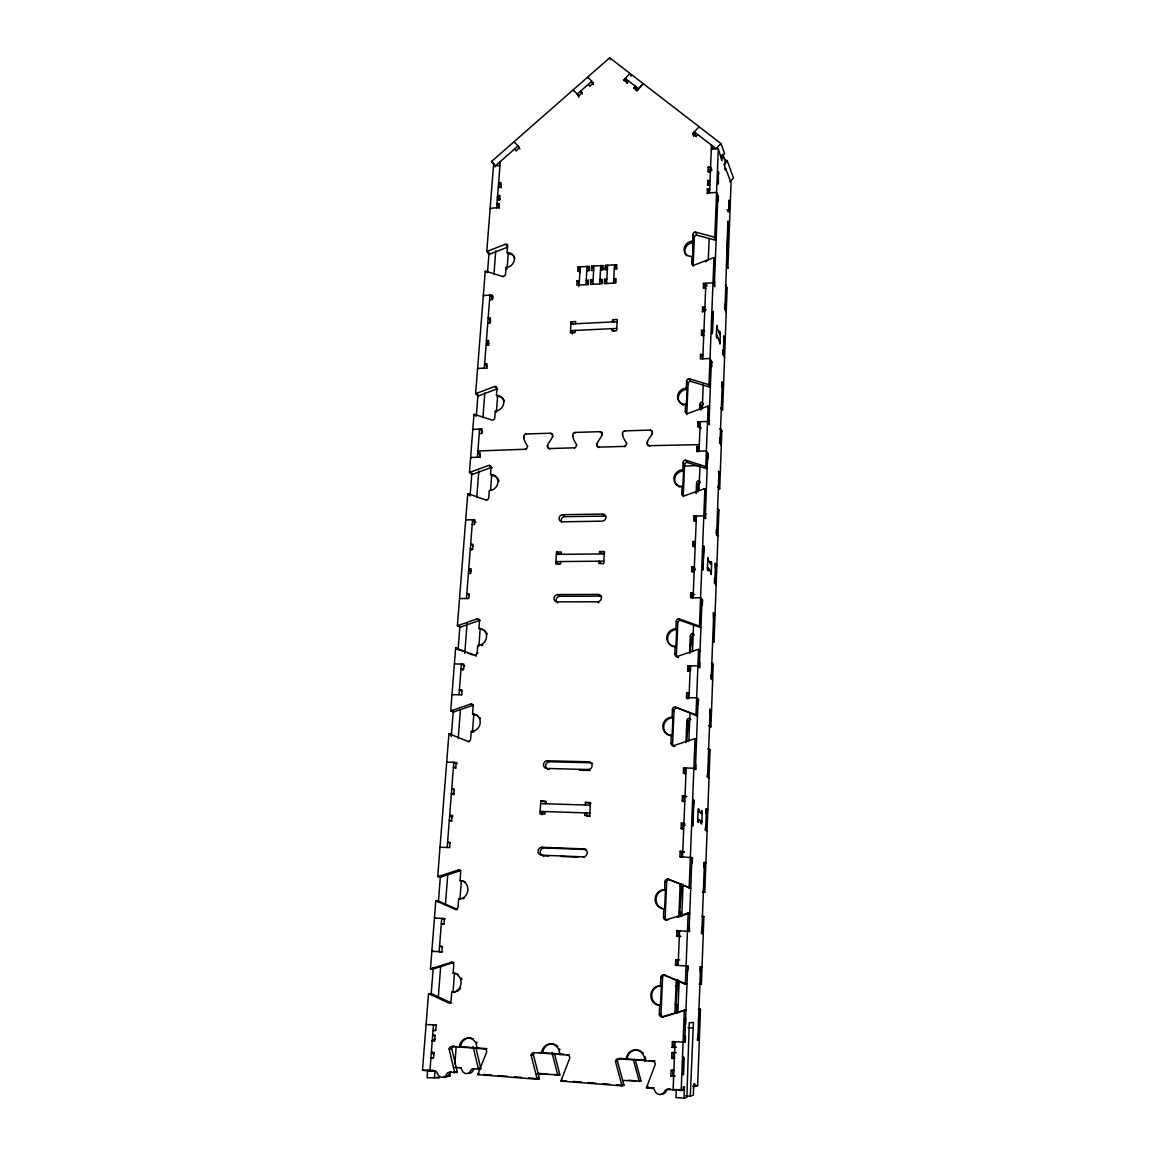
<?xml version="1.0" encoding="UTF-8"?>
<svg xmlns="http://www.w3.org/2000/svg" width="1156" height="1156" viewBox="0 0 1156 1156"><rect width="100%" height="100%" fill="white"/><g stroke="black" fill="none" stroke-linecap="round" stroke-linejoin="round"><path stroke-width="1.5" d="M527.728 446.274C528.249 447.17 519.622 435.277 526.11 433.962L550.516 433.211L552.669 434.512M478.309 450.97L525.07 449.25L526.702 448.571L527.526 446.433M685.537 1095.801L690.277 1096.177L693.427 1022.439L689.236 1022.872L686.895 1097.261L683.991 1098.2L675.942 1097.564L676.274 1089.357M727.63 211.404L729.335 211.288L729.234 200.075L729.205 212.169L728.728 209.742L727.037 209.857M692.487 823.867L692.878 826.049L693.817 799.923L692.487 823.867L693.239 824.242M704.076 548.247L703.715 545.878L702.906 570.067L704.047 548.247L703.339 547.294M711.836 331.295L712.24 333.824L712.862 311.296L712.501 332.682M717.731 181.347L718.122 183.992L718.382 183.009M718.729 174.05L718.353 171.391L718.353 183.11L718.064 172.461M684.077 1058.853C682.3 1046.657 683.182 1100.353 684.049 1058.853L683.225 1059.026M700.912 820.876L700.811 823.477L701.793 823.953L702.284 811.006L701.302 810.486L701.201 813.073M710.68 563.853L710.767 561.455L711.677 562.683L711.229 574.633L710.405 571.05L708.397 568.449L708.31 570.862L707.385 569.648L707.848 557.568L708.686 561.209M719.177 340.023L719.957 344.026L720.376 332.957L719.523 331.151L719.437 333.361M692.733 1086.337L694.684 1086.481L694.785 1083.707L693.759 1083.996L693.34 1095.194L690.277 1096.177M728.266 222.068L726.647 265.302L727.861 268.192A2.326 2.066 -27.5 0 1 727.211 268.134M697.819 1040.097L700.55 966.777M701.793 933.47L704.438 862.477L705.868 863.026L704.784 892.288A2.601 2.5 86.4 0 1 704.076 892.143M705.637 830.225L706.417 808.911M707.602 777.193L710.116 709.553M711.258 678.818L713.7 613.244M714.813 583.448L715.55 563.738M718.96 471.821L716.633 534.404L717.948 536.312L714.047 641.869A2.442 2.37 -41 0 1 713.353 641.768M720.015 443.355L722.283 382.607M723.309 354.979L723.988 336.714M725 309.505L727.875 221.056L729.479 225.117L727.861 268.192M694.684 1086.481L697.66 1085.6L700.464 1009.26L698.484 1009.405M700.42 984.117L699.178 984.117A2.702 2.558 80.8 0 0 699.9 984.276L701.389 984.276L703.282 933.716L701.316 933.398L702.01 928.181M703.253 933.716L703.888 916.563L702.429 916.246M707.053 830.918L710.059 749.883L708.657 748.842A2.514 2.457 -65.7 0 0 708.122 748.886M710.203 726.719A2.485 2.442 -57.7 0 0 710.911 726.835L712.66 680.147L710.824 678.37L711.46 673.934M712.631 680.147L713.223 664.295L711.85 662.908M717.616 508.178L718.916 510.172L717.948 536.312L716.214 533.769L716.388 529.101L716.836 529.737M717.948 487.023L719.032 488.757A2.399 2.254 -31.2 0 0 719.697 488.844L721.85 430.928L720.564 428.63A2.399 2.211 -29.9 0 0 719.899 428.746L720.318 429.512M721.098 408.487L721.951 410.077A2.37 2.182 -29.3 0 0 722.616 410.149L724.581 357.565M725.404 285.243A2.355 2.11 -27.8 0 1 725.91 285.171L727.124 288.003L724.552 357.565L722.905 354.126L723.078 349.719L723.497 350.586M729.479 225.117L731.04 182.908L725.607 168.285L725.52 170.394L724.711 168.184L725 160.381L722.803 154.413M645.929 1060.355L620.208 1058.463A2.847 2.63 84.3 0 0 617.449 1061.107L623.734 1084.559A2.861 2.63 83.4 0 1 623.807 1085.397L621.87 1085.86A2.876 2.644 83.5 0 0 621.798 1085.022L615.498 1061.454A2.861 2.644 84.5 0 1 618.272 1058.795L626.176 1059.387A10.028 9.277 83.3 0 1 635.916 1050.082A10.028 9.277 83.3 0 1 644.73 1060.746L652.721 1061.338A2.876 2.659 81.8 0 1 655.264 1064.401L646.724 1086.972A2.89 2.659 81.3 0 0 646.58 1087.782L652.215 1088.23A2.904 2.673 81 0 1 654.657 1090.354A5.809 5.361 80.5 0 0 663.949 1092.608L665.191 1090.411A2.919 2.688 79.8 0 1 667.388 1089.414L681.187 1090.484L684.323 1010.344A2.847 2.673 81 0 0 683.557 1010.416L661.796 1016.977A2.832 2.659 83 0 1 659.267 1013.985L659.643 1005.518A9.855 9.262 84 0 1 650.814 995.099A9.855 9.262 84 0 1 660.481 985.851L660.842 977.456A2.803 2.644 84.7 0 1 663.602 974.811L684.598 983.987A2.818 2.659 82.3 0 0 685.349 984.146L686.982 984.161A2.803 2.644 82.1 0 1 686.216 984.002L663.891 974.826M685.349 984.146L688.152 913.153A2.76 2.644 86.2 0 0 687.401 913.24L665.957 919.93A2.745 2.615 88.6 0 1 663.457 917.055L663.819 908.847A9.551 9.132 -89.6 0 1 655.12 898.877A9.551 9.132 -89.6 0 1 664.642 889.744L664.989 881.595A2.717 2.601 -88.1 0 1 667.706 878.993L690.739 888.184A2.717 2.615 88.7 0 1 689.988 888.039L667.98 879.08M675.335 707.169L696.765 715.766A2.587 2.529 -56.1 0 0 697.487 715.882L695.984 714.654A2.601 2.543 -56 0 1 695.247 714.538L675.075 706.966A2.601 2.514 -57.1 0 0 672.431 709.495L672.084 717.211A9.104 8.829 -60.7 0 0 662.822 726.098A9.104 8.829 -60.7 0 0 671.304 735.303L670.971 743.077A2.615 2.543 -64.2 0 0 673.413 745.736L694.294 738.829A2.63 2.558 -63.2 0 1 695.031 738.727L689.164 887.736A2.731 2.63 89 0 1 688.412 887.577M695.984 714.654L698.556 649.354A2.572 2.5 -44.8 0 0 697.819 649.455L677.228 656.464A2.572 2.471 -47.7 0 1 674.829 653.92L675.147 646.349A8.959 8.612 -45.8 0 1 666.766 637.534A8.959 8.612 -45.8 0 1 675.913 628.777L676.231 621.278A2.558 2.442 -43.6 0 1 678.847 618.778L698.759 625.844A2.572 2.471 -41.3 0 0 699.481 625.945L700.941 627.549A2.558 2.457 -41.3 0 1 700.233 627.448L680.393 620.411L679.107 619.052M699.481 625.945L704.885 488.656A2.514 2.355 -32.8 0 0 704.177 488.771L684.106 495.938A2.5 2.341 -34.7 0 1 681.751 493.598L682.054 486.416A8.742 8.15 -34.3 0 1 673.876 478.266A8.742 8.15 -34.3 0 1 682.777 469.726L683.095 462.602A2.5 2.312 -33.5 0 1 685.624 460.175L705.059 466.359A2.514 2.341 -31.9 0 0 705.767 466.446L707.169 468.7A2.5 2.326 -31.8 0 1 706.475 468.614L687.112 462.443A2.485 2.312 -33.5 0 0 684.583 464.871L683.254 495.736A2.5 2.341 -34.7 0 0 683.398 496.618M705.767 466.446L708.137 406.175A2.485 2.283 -30.4 0 0 707.443 406.305L687.632 413.545A2.485 2.269 -32 0 1 685.306 411.305L685.609 404.311A8.656 7.919 -31.8 0 1 677.532 396.508A8.656 7.919 -31.8 0 1 686.303 388.069L686.606 381.148A2.471 2.254 -31.3 0 1 689.12 378.735L708.296 384.5A2.471 2.269 -29.9 0 0 708.989 384.572L710.362 387.144A2.471 2.254 -29.9 0 1 709.668 387.072L690.566 381.321A2.457 2.24 -31.2 0 0 688.066 383.72L686.78 413.761A2.471 2.269 -31.9 0 0 686.91 414.614M708.989 384.572L713.989 257.658A2.442 2.167 -28.3 0 0 713.31 257.788L693.976 265.172A2.428 2.153 -29.4 0 1 691.707 263.091L691.996 256.444A8.482 7.485 -29.3 0 1 684.092 249.219A8.482 7.485 -29.3 0 1 692.661 240.997L692.95 234.393A2.413 2.124 -29 0 1 695.392 232.053L714.133 237.052A2.428 2.153 -28 0 0 714.798 237.096L716.113 240.231A2.428 2.139 -28 0 1 715.448 240.173L696.779 235.188A2.413 2.124 -29 0 0 694.351 237.529L693.123 266.111M714.798 237.096L718.31 148.662L711.316 149.196M684.699 1042.206L687.69 965.983M689.048 931.389L691.924 857.694L679.93 856.683L680.162 851.293L684.352 852.015L680.162 851.293M695.392 769.246L698.137 699.149M699.38 667.33L702.039 599.458M707.775 453.268L705.232 517.931L703.816 515.879L693.918 516.038L693.716 520.879L696.187 520.85M708.917 423.876L711.374 361.178M714.336 285.792L717.862 195.711M681.187 1090.484L683.225 1089.891L683.341 1087.001L684.439 1086.683L683.991 1098.2M676.188 1047.379L672.113 1047.423L672.344 1041.715L685.277 1042.12L685.494 1036.441L684.164 1036.34M690.956 863.214L692.256 863.272L692.473 857.897L690.392 857.087M701.114 604.993L702.357 604.993L702.545 600.036L700.594 597.739L690.566 597.768L690.768 592.811L693.268 592.797M705.449 513.105L705.738 518.611L703.831 515.879M710.463 366.698L711.677 366.64L711.85 362.059L710.044 358.505L700.363 358.924L700.55 354.328L703.195 354.675M722.182 154.485L721.936 160.771L718.31 148.662M698.773 819.792L698.672 822.407L697.675 821.902L698.181 808.81L699.163 809.345L699.077 811.946M717.312 336.136L717.226 338.361L716.344 336.555L716.778 325.371L717.558 329.431M432.691 1052.625L433.24 1054.272L434.049 1052.466M670.928 1076.149L671.159 1070.384L672.864 1069.994L672.633 1075.73L670.928 1076.149L675.032 1076.005M674.642 1058.549L671.65 1058.405L671.896 1052.668L672.749 1052.524M675.711 959.697L677.358 959.827L677.141 965.376L675.48 965.274L675.711 959.697L679.728 959.957M676.91 930.58L678.543 930.855L678.326 936.346L676.679 936.114L676.91 930.58L689.597 931.476L689.279 925.898M681.317 823.13L682.907 823.881L682.69 829.199L681.101 828.476L681.317 823.13L684.699 823.592L684.901 825.572M684.02 796.542L683.803 801.816L682.228 800.963L682.445 795.66L686.592 796.614L682.445 795.66M693.889 768.249L683.572 767.989L683.355 773.248L685.927 773.306M686.664 692.589L688.21 693.918L688.008 699.019L686.462 697.718L686.664 692.589L689.467 692.849M687.82 671.13L687.777 665.813L697.921 665.885L699.9 667.807L699.611 662.258M695.32 569.966L694.322 566.845L691.837 566.874L691.635 571.787L694.12 571.772M695.348 541.528L692.863 541.557L692.675 546.441L695.146 546.412M696.822 451.606L696.779 446.491L699.452 446.808M697.834 426.853L697.79 421.767L707.559 421.449L709.408 424.685L709.134 419.209M701.591 335.37L701.533 330.356L703.932 330.24L704.625 331.642M702.545 311.947L702.501 306.947L705.117 307.308M703.513 288.335L703.469 283.365L713.021 282.83L714.798 286.775L714.524 281.327M707.4 193.63L707.342 188.746L709.914 189.136M707.732 185.336L707.689 180.452L710.275 180.842M708.281 172.027L708.238 167.158L710.564 166.984L711.663 169.802M676.289 979.594L674.931 1012.844A2.717 2.543 81.6 0 0 674.945 1013.335M678.861 916.563L680.104 885.973A2.601 2.5 89.7 0 1 681.332 883.849M685.956 742.6L686.852 720.708A2.485 2.428 -58.5 0 1 689.395 718.266M689.612 653.299L690.32 635.843A2.457 2.355 -43.5 0 1 692.82 633.445M696.129 493.525L696.562 482.977A2.399 2.24 -33 0 1 699.004 480.636L700.146 482.399M698.86 426.636L699.004 423.212M699.553 409.513L699.77 404.383A2.37 2.182 -30.8 0 1 702.183 402.071L703.296 404.065M673.587 1052.365L673.356 1058.072L671.65 1058.405M672.113 1047.423L673.804 1047.134L674.035 1041.455L672.344 1041.715M681.765 851.914L681.549 857.275L679.93 856.683M684.93 774.217L685.147 768.986L683.572 767.989M689.149 671.044L689.294 667.243L687.777 665.813M692.126 597.84L692.256 594.545L690.768 592.811M693.181 571.989L693.311 568.709L691.837 566.874M694.207 546.745L694.351 543.508L692.863 541.557M695.247 521.313L695.377 518.09L693.918 516.038M698.08 451.953L698.21 448.817L696.779 446.491M699.091 427.301L699.207 424.194L697.79 421.767M702.805 336.15L702.92 333.13L701.533 330.356M709.509 171.608L708.238 167.158M677.878 979.508L676.058 1004.694L676.852 1004.651L676.52 1012.728A2.702 2.529 81.5 0 0 676.549 1013.22M686.794 741.068L688.326 721.85A2.485 2.413 -58.7 0 1 690.855 719.437L689.641 718.468M690.392 652.634L690.753 643.791L691.476 644.528A8.569 8.265 -45.9 0 0 689.829 644.687M699.539 427.893L699.683 424.411M675.046 1041.903L673.095 1089.862L674.772 1089.371M678.153 965.419L679.555 930.725M682.56 856.784L686.173 768.061M689.019 697.762L690.32 665.827M693.094 597.768L696.418 515.995M699.048 451.143L700.247 421.68M702.805 358.808L705.868 283.234L707.082 285.85M709.538 192.907L711.46 145.136L712.761 148.589M680.436 916.347L680.595 912.431L679.815 912.257L681.65 886.421A2.601 2.485 89.5 0 1 682.112 885.019M690.594 666.203L690.493 668.63L689.279 667.489M691.476 644.528L691.765 637.332A2.442 2.355 -43.5 0 1 694.25 634.947L693.065 633.69M696.793 483.338L697.935 485.072L697.66 491.921L696.967 490.881M700.984 410.091L701.114 406.768L700.001 404.773M677.893 1012.815L679.15 981.516M681.78 916.535L683.08 884.268M688.86 741.025L690.002 712.949M692.473 651.709L693.528 625.439M698.99 490.158L699.929 467.067M702.284 408.762L703.282 383.85M708.281 260.071L709.163 238.411M659.643 1005.518L660.51 1005.474L661.348 985.851L660.481 985.851M663.819 908.847L664.657 909.021L665.48 889.976L664.642 889.744M671.304 735.303L672.113 735.866L672.893 717.818L672.084 717.211M674.497 646.984A8.945 8.583 -45.8 0 0 675.942 647.114L676.694 629.572L675.913 628.777M682.777 469.726L683.528 470.853L682.82 487.5L682.054 486.416M686.303 388.069L687.04 389.355L686.346 405.554L685.609 404.311M692.661 240.997L692.704 257.961L691.996 256.444M663.053 1016.76A2.818 2.644 82.8 0 1 661.015 1013.855L662.576 977.499A2.789 2.63 84.5 0 1 665.321 974.869M667.648 920.248A2.731 2.601 88.4 0 1 665.148 917.387L666.665 882.086A2.702 2.587 -88.4 0 1 669.382 879.499M673.254 746.025A2.601 2.529 -64.4 0 1 672.59 744.189L674.035 710.738A2.587 2.5 -57.3 0 1 676.665 708.223M677.055 657.186A2.558 2.471 -47.7 0 1 676.405 655.409L677.806 622.896A2.543 2.442 -43.6 0 1 680.393 620.411M453.875 794.837C453.947 790.935 452.747 794.721 451.36 793.984L453.759 794.056L454.149 788.97L451.75 788.898L454.294 789.765M613.518 283.119L614.544 264.825L616.827 268.784M585.326 805.01L585.471 802.394L590.47 802.553L589.748 815.645L584.734 815.486L584.878 812.856L586.887 813.651L586.742 816.252L590.066 816.367M599.444 553.955L599.574 551.557L604.386 551.499L603.721 563.579L598.895 563.622L599.025 561.209L600.889 563.044M612.478 321.932L612.608 319.706L617.261 319.475L616.639 330.659L611.972 330.876L612.102 328.636L613.836 331.382M606.857 279.116L604.559 279.246L604.299 283.639L615.816 282.989L616.061 278.596L613.764 278.726L615.483 281.645M614.298 269.204L616.596 269.073L616.842 264.695L605.354 265.374L605.108 269.738L607.406 269.608M606.597 283.509L607.651 265.23M599.704 283.899L600.773 265.634L603.114 269.579M585.947 284.665L587.06 266.444L589.488 270.374M593.086 279.897L590.788 280.027L590.528 284.405L602.001 283.769L602.262 279.376L599.964 279.506L601.727 282.411M600.513 270.013L602.811 269.883L603.071 265.504L591.626 266.183L591.366 270.547L593.649 270.417M592.826 284.289L593.909 266.039M542.164 814.778L542.366 811.541M572.393 333.997L572.596 330.847M579.373 280.677L577.104 280.807L576.83 285.185L588.245 284.535L588.505 280.157L586.222 280.287L588.043 283.191M586.8 270.807L589.083 270.677L589.343 266.314L577.957 266.993L577.697 271.342L579.965 271.212M545.083 811.555L544.91 814.156L539.968 813.997L540.791 801.021L545.719 801.166L545.56 803.767M560.689 561.57L560.544 563.969L555.79 564.012L556.542 552.033L561.296 551.976L561.137 554.374M575.124 330.428L574.994 332.653L570.399 332.885L571.107 321.773L575.688 321.556L575.543 323.767M578.766 286.601L578.954 283.697L577.104 280.807M579.633 272.83L579.806 269.94L577.957 266.993M579.098 285.055L580.24 266.848M452.271 1046.498L454.481 1046.281A2.76 2.485 -85.8 0 0 451.794 1048.839L457.155 1071.598A2.774 2.5 -86.8 0 1 457.198 1072.407L449.279 1072.378A2.789 2.514 -86.7 0 0 446.794 1074.054A5.578 5 -86.3 0 1 437.387 1073.317A2.789 2.5 -86.1 0 0 435.176 1071.28L422.475 1070.297L428.515 993.77A2.717 2.457 -82.2 0 1 429.208 993.929L448.412 1002.873A2.731 2.471 -83.1 0 0 451.086 1000.301L451.707 992.151L453.022 992.137L454.424 973.236L453.123 973.208L453.73 965.115A2.702 2.457 -81.3 0 0 451.476 962.269L431.188 968.67A2.702 2.442 -80.6 0 1 430.48 968.742L435.798 900.871L438.688 901.333M469.018 741.849L449.583 733.959A2.529 2.341 -64.9 0 0 448.918 733.843L437.719 876.537A2.615 2.399 -75.1 0 0 438.413 876.465L458.426 869.962A2.63 2.413 -75.5 0 1 460.652 872.679L460.074 880.54L461.345 880.771L459.972 899.151L458.686 898.963L458.094 906.882A2.659 2.442 -77.8 0 1 455.45 909.411L436.491 901.015A2.644 2.413 -77 0 0 435.798 900.871M473.844 731.878A8.843 8.193 -63.7 0 1 472.472 731.979L473.772 714.538L472.558 713.946L473.122 706.475A2.529 2.326 -62.3 0 0 470.94 703.961L451.404 710.651A2.514 2.326 -62.7 0 1 450.724 710.752L455.637 648.111A2.485 2.283 -58.2 0 1 456.302 648.213L474.61 655.177A2.5 2.298 -58 0 0 477.153 652.75L477.703 645.438A8.699 8.02 -56.7 0 0 486.56 636.956A8.699 8.02 -56.7 0 0 478.974 628.43L479.523 621.177A2.471 2.283 -55.5 0 0 477.356 618.763L458.079 625.54A2.471 2.269 -56.2 0 1 457.4 625.642L467.761 493.713A2.413 2.182 -48.1 0 1 468.411 493.8L486.69 500.288M478.887 646.175L480.159 629.196L478.974 628.43M490.578 489.869L491.647 475.521L490.52 474.451L491.04 467.544L489.306 465.666M496.459 395.294L497.557 396.508L496.386 412.23L495.274 411.045A8.338 7.456 -42.8 0 0 503.799 402.88A8.338 7.456 -42.8 0 0 496.459 395.294L496.95 388.56A2.37 2.124 -42.4 0 0 494.869 386.422L476.272 393.416A2.37 2.11 -43.2 0 1 475.622 393.546L485.231 271.226A2.326 2.023 -39.3 0 1 485.852 271.27L503.525 276.761M507.209 267.339L508.207 254.031L507.152 252.543L507.585 244.537L505.591 244.147L487.413 251.257A2.312 2.009 -38.6 0 1 486.777 251.387L493.468 166.016L499.97 165.51M444.843 1076.814L449.901 1076.034L450.175 1072.465M454.9 1063.896L456.201 1046.281M468.122 741.401A2.543 2.355 -65 0 0 470.68 738.944L471.243 731.416A8.872 8.208 -63.7 0 0 480.231 722.832A8.872 8.208 -63.7 0 0 472.558 713.946M490.52 474.451A8.453 7.659 -46.6 0 1 497.947 482.341A8.453 7.659 -46.6 0 1 489.306 490.621L488.786 497.571A2.428 2.196 -47.5 0 1 486.315 499.941M495.274 411.045L494.768 417.807A2.384 2.139 -43.6 0 1 492.326 420.148L474.625 414.426A2.384 2.124 -44.3 0 0 473.989 414.354L469.437 472.356L471.778 474.495A2.399 2.153 -46.8 0 0 472.428 474.379L491.184 467.486A2.399 2.167 -45.9 0 1 492.008 467.631M507.152 252.543A8.15 7.095 -38.1 0 1 514.348 259.565A8.15 7.095 -38.1 0 1 506.025 267.542L505.548 274.001A2.341 2.037 -38.6 0 1 503.163 276.284M431.145 994.507L433.254 967.543M438.326 902.489L440.407 875.973M451.288 736.618L453.239 711.561M458.065 649.759L459.886 626.465M470.073 496.011L471.865 473.035M476.301 416.203L477.963 394.904M487.514 272.599L489.046 252.991M427.677 1069.965L427.07 1077.825L439.266 1077.667L436.332 1077.435M447.199 847.507L453.788 762.31L457.14 763.61M459.019 694.727L461.403 664.035L464.654 665.885M466.46 598.533L472.558 519.781L475.68 522.382M477.399 457.256L479.596 428.833L482.63 431.911M484.292 368.157L489.942 295.141L492.846 298.869L493.063 295.994M496.69 207.805L500.288 161.58M433.673 1057.624L430.942 1057.957L433.413 1058.145L434.295 1052.567M432.517 1040.53C437.084 1039.88 433.89 1037.972 432.228 1040.964L434.728 1041.137L435.147 1035.646L432.676 1035.473L435.407 1035.241M435.783 1030.242L433.067 1030.444L435.537 1030.617L436.419 1025.112M438.341 996.775L440.696 966.185M442.459 946.518L441.606 951.836L431.824 951.272L433.197 951.359M444.193 923.904L444.164 918.558L434.425 918.052L435.783 918.211M445.436 904.613L447.748 874.528M458.21 738.554L460.42 709.885M461.808 694.973L461.779 689.829L459.423 689.8L461.88 691.086M463.787 669.18L463.758 664.05L454.38 663.978M464.77 653.386L467.111 622.882M476.749 497.629L478.801 471.084M480.072 457.559L480.043 452.617L477.775 452.69L480.058 454.915M481.908 433.673L481.879 428.76L473.295 429.512M482.905 417.75L484.812 392.881M486.922 368.475L486.893 363.62L484.653 363.721L486.878 366.279M488.713 345.297L488.67 340.456L486.445 340.558L488.396 344.17M490.447 322.64L490.419 317.828L488.193 317.943L490.39 320.66M492.21 299.809L492.167 295.011L483.295 295.502L483.873 296.211M493.959 274.001L495.751 250.794M499.248 208.181L499.219 203.456L497.037 203.615L499.161 206.736M499.869 200.147L499.84 195.436L497.644 195.595L498.698 197.17M501.213 187.792L500.837 182.561L498.655 182.72L500.765 185.914M434.454 1078.403L435.061 1070.543M452.242 816.049C451.577 819.835 451.187 815.327 449.713 815.283L452.112 815.37L451.721 820.5L449.323 820.428L451.88 821.15M488.641 343.202L488.482 343.982M647.924 445.378C643.69 440.537 657.576 432.778 650.134 430.09L624.89 430.885C618.185 432.214 627.433 444.193 626.711 443.398M626.581 443.543L625.772 445.71L624.096 446.404L599.01 447.126C591.077 444.554 607.825 434.223 599.906 431.665L575.096 432.431C568.492 433.76 577.422 445.696 576.801 444.843M576.642 445.002L575.818 447.155L574.171 447.834L549.505 448.542C542.439 445.855 555.444 438.558 552.077 433.789M471.504 549.678L471.98 548.652L472.573 549.534M471.056 571.151L470.42 571.859L468.787 568.752L471.099 568.738L470.738 573.477L468.426 573.506M489.031 323.102L489.812 323.073M621.87 1085.86L561.036 1081.106A2.847 2.601 87.2 0 1 561.195 1080.311L569.792 1058.072A2.832 2.601 88 0 0 567.365 1055.052L559.605 1054.489A9.869 9.031 89.2 0 0 551.166 1043.984A9.869 9.031 89.2 0 0 541.572 1053.159L533.884 1052.581A2.818 2.572 -90 0 0 531.139 1055.197L536.976 1078.418A2.832 2.572 89 0 1 537.034 1079.227L539.332 1078.808A2.818 2.572 88.9 0 0 539.274 1077.984L533.451 1054.893A2.803 2.558 89.9 0 1 534.751 1052.639M537.034 1079.227L477.89 1074.618A2.803 2.529 -88.1 0 1 478.049 1073.823L486.719 1051.917A2.789 2.529 -87.3 0 0 484.393 1048.94L476.85 1048.391A9.725 8.786 -86.3 0 0 468.772 1038.059A9.725 8.786 -86.3 0 0 459.322 1047.105L451.837 1046.556A2.774 2.5 -85.7 0 0 449.135 1049.128L454.51 1071.988A2.789 2.5 -86.7 0 1 454.554 1072.797M626.928 83.001L628.503 81.339M495.144 166.84L491.618 161.421L609.689 57.8L720.91 143.546L716.041 148.676L694.279 131.856L696.201 136.697M720.983 157.404L724.581 153.603L720.91 143.546M723.743 164.846L727.326 161.074L723.324 157.967M730.014 181.68L733.525 177.995L727.326 161.074M623.763 80.544L629.803 73.305L631.075 76.224M633.979 88.463L635.294 86.194L636.869 89.807L636.089 90.63M637.158 90.934L641.652 85.327M693.817 136.451L692.675 133.547L699.12 126.755L699.467 127.637M516.298 150.974L519.391 147.404L514.03 141.755L514.536 142.593M578.896 96.049L582.046 92.422L580.673 91.035L582.162 93.997M590.022 86.295L593.173 82.668L587.653 77.134L587.999 77.857M497.687 200.291L497.34 199.771C499.97 200.725 500.779 197.503 497.6 198.89M469.437 472.356A2.399 2.167 -46.8 0 0 470.102 472.24L488.916 465.304A2.413 2.182 -45.9 0 1 491.04 467.544L491.791 468.267M457.4 625.642L459.857 627.188A2.457 2.254 -56.3 0 0 460.522 627.087L479.726 620.339A2.471 2.269 -55.6 0 1 480.145 620.367M450.724 710.752L453.239 711.952A2.514 2.312 -62.7 0 0 453.903 711.85L473.368 705.189M437.719 876.537L440.335 877.028A2.615 2.384 -75.2 0 0 441.043 876.956L460.969 870.482M430.48 968.742L433.182 968.815A2.688 2.442 -80.7 0 0 433.876 968.757L454.077 962.384M677.243 917.243L688.99 913.587A2.745 2.63 86 0 1 689.742 913.5L688.152 913.153M663.53 1016.847L685.19 1010.301A2.832 2.659 80.8 0 1 685.956 1010.228L683.832 1010.387M646.58 1087.782L654.007 1087.753M646.724 1086.972L648.241 1086.582M682.748 1070.991L683.586 1070.788M623.257 1080.427L640.973 1081.236A2.745 2.529 82.3 0 0 640.901 1080.441L635.179 1059.387M622.13 1084.949L623.734 1084.559M639.21 1081.669A2.76 2.543 82.4 0 0 639.138 1080.874L640.612 1080.513M674.439 1070.456L671.159 1070.384M561.036 1081.106L566.57 1080.932M561.195 1080.311L562.293 1080.08M652.721 1061.338L654.209 1061.049M644.73 1060.746L645.64 1060.572L626.176 1059.387M536.355 1073.722L559.793 1074.979A2.702 2.471 87.9 0 0 559.735 1074.199L554.418 1053.448M537.352 1078.346L539.274 1077.984M557.683 1075.369A2.717 2.471 88 0 0 557.625 1074.589L559.388 1074.271M676.26 1052.552L671.896 1052.668M615.498 1061.454L617.116 1061.165M618.59 1058.737L620.208 1058.463M699.351 1039.865L697.343 1040.183L698.051 1034.634M477.89 1074.618L479.176 1074.415M478.049 1073.823L479.335 1073.621M454.64 1067.422L459.683 1067.812A2.673 2.399 -87 0 1 461.822 1069.762A5.347 4.812 -87.2 0 0 470.868 1070.456A2.673 2.413 -87.6 0 1 473.266 1068.852L480.766 1068.895M454.958 1071.93L457.155 1071.598M473.035 1046.57L478.295 1068.476L480.318 1068.187M449.727 1072.32L450.623 1072.19M473.266 1068.852L474.076 1068.736M567.365 1055.052L569.157 1054.792M559.605 1054.489L560.703 1054.33A9.84 9.017 89.1 0 0 560.718 1053.434M460.102 1067.754L461.36 1067.58M422.475 1070.297L433.269 1070.398L429.916 1070.875L433.471 1024.967L435.884 1024.808M541.572 1053.159L560.703 1054.33M531.139 1055.197L533.075 1054.937M484.393 1048.94L486.488 1048.709M476.85 1048.391L478.122 1048.246L459.322 1047.105M432.72 1052.278L431.347 1052.437L433.847 1052.625M449.135 1049.128L451.36 1048.897M685.436 1024.216L685.653 1018.566M698.484 1022.814L698.686 1017.367M661.796 1016.977L663.241 1016.861M709.553 170.539L711.879 170.366M500.505 186.723L498.308 186.896L498.843 187.691M708.064 171.464L710.637 171.854M497.066 197.286L498.713 197.069L499.421 199.598M707.515 184.772L710.073 185.162M659.556 1013.957L661.015 1013.855M675.191 1012.829L676.52 1012.728M498.901 207.661L490.144 208.268L490.708 209.048M707.169 193.081L716.59 192.416L718.31 196.795L718.136 201.13L717.717 200.046M601.568 268.654L604.819 268.467M491.835 299.346L489.985 299.939M703.282 287.844L705.897 288.205M706.258 309.692L703.874 309.822L702.501 306.947M490.086 322.192L488.222 322.755M702.313 311.47L704.698 311.354M570.963 323.998L617.131 321.7M616.755 328.42L570.544 330.659L572.22 333.058M488.338 344.849L486.474 345.398M701.345 334.908L703.99 335.254M477.573 368.446L486.546 368.056M710.651 362.117L711.85 362.059M481.532 433.283L479.639 433.746M697.588 426.448L700.03 426.376L701.215 428.385M479.682 457.198L470.593 457.444L471.186 457.993M696.577 451.216L706.403 450.941L708.252 454.033L708.064 458.759L707.602 457.993M449.742 1002.83L451.057 1002.801A2.717 2.471 -83.2 0 0 451.505 1002.787M683.615 466.041L699.828 465.637M562.827 514.709L602.478 514.015A3.714 3.454 -42.4 0 1 605.874 517.527A3.714 3.454 -42.4 0 1 602.074 521.168L562.394 521.804A3.685 3.41 -44.9 0 1 559.071 518.322A3.685 3.41 -44.9 0 1 562.827 514.709L564.157 516.053M704.683 513.828L705.926 513.799M606.235 516.587A3.699 3.439 -42.3 0 0 604.313 516.053L564.822 516.718A3.67 3.396 -44.9 0 0 561.527 522.237M465.68 519.897L474.87 519.738L474.509 524.405L472.212 524.448M472.645 521.775L475.68 521.732M428.515 993.77L431.231 993.741A2.702 2.442 -82.3 0 1 431.925 993.9L451.057 1002.801M429.208 993.929L431.463 993.9M561.729 553.869L558.565 553.897L556.542 552.033M604.631 553.392L601.423 553.435L599.574 551.557M556.397 554.418L604.256 553.912M603.851 561.151L555.935 561.614L558.637 564.041M557.828 594.574L597.97 594.415A3.771 3.54 -48.3 0 1 601.409 598.071A3.771 3.54 -48.3 0 1 597.565 601.756L557.38 601.871A3.743 3.497 -50.7 0 1 554.013 598.23A3.743 3.497 -50.7 0 1 557.828 594.574L559.201 595.716M692.256 594.545L694.756 594.531M601.799 596.713A3.743 3.526 -48.4 0 0 599.848 596.12L559.865 596.279A3.728 3.482 -50.7 0 0 557.495 602.941M459.51 598.548L468.801 598.519L469.177 593.736L466.851 593.75L469.249 595.412M701.302 600.036L702.545 600.036M463.383 668.948L461.042 668.919L463.079 670.061M687.56 670.899L690.349 671.159M684.598 983.987L685.956 984.002M451.967 694.64L461.403 694.77M686.462 697.718L696.663 697.848L698.658 699.582L697.964 704.279M547.424 760.778L588.592 761.775A3.902 3.714 -68 0 1 592.103 765.734A3.902 3.714 -68 0 1 588.144 769.52L546.947 768.465A3.873 3.656 -67.6 0 1 543.508 764.535A3.873 3.656 -67.6 0 1 547.424 760.778L548.854 761.443M592.551 763.451A3.887 3.699 -68.2 0 0 590.557 762.772L549.562 761.775A3.858 3.641 -67.7 0 0 548.435 769.361M446.678 762.136L456.187 762.368L455.796 767.411L453.427 767.353L455.941 768.321M453.961 763.235L457.126 763.307M579.416 770.214L590.124 770.488M660.842 977.456L662.287 977.499M682.228 800.963L684.8 801.036M546.253 801.946L540.791 801.021M590.788 803.333L585.471 802.394M540.632 803.608L590.326 805.168M431.636 968.685L433.876 968.742M589.892 813.029L540.141 811.396L543.045 812.437M449.857 815.963L453.065 816.078M681.101 828.476L683.687 828.563M542.02 847.29L583.693 848.894A3.988 3.771 -78.4 0 1 587.262 853.027A3.988 3.771 -78.4 0 1 583.245 856.856L541.514 855.18A3.974 3.728 -76.4 0 1 538.046 851.091A3.974 3.728 -76.4 0 1 542.02 847.29L543.479 847.709M586.395 849.617A3.974 3.757 -78.6 0 0 585.716 849.53L544.201 847.912A3.945 3.714 -76.6 0 0 540.257 851.697A3.945 3.714 -76.6 0 0 543.725 855.772L548.912 855.989M439.988 847.218L449.626 847.594L450.031 842.421L447.618 842.334L450.204 842.97M561.036 856.48L578.347 857.174M451.476 962.269L452.776 962.327M687.488 971.546L688.239 966.011L675.48 965.274M700.377 972.138L700.074 966.748L702.053 966.864M443.76 923.861L441.332 923.731L443.962 924.02M676.679 936.114L680.942 936.49L679.309 936.244M442.011 946.489L439.569 946.359L442.228 946.533M442.676 951.908L439.135 951.691L441.708 918.428L445.219 918.847M688.008 1027.713L693.224 1027.973M683.933 1042.018L685.277 1042.12M426.087 1024.447L435.957 1025.141M673.804 1047.134L675.798 1047.278M431.752 1040.703L433.601 1040.833M461.692 1046.801L486.907 1048.665M539.505 1052.524L564.258 1054.344M649.354 1060.601L654.498 1060.991A2.861 2.659 81.7 0 1 654.99 1061.063M672.633 1075.73L674.642 1075.889M538.552 1073.346L547.395 1074.025M554.475 1074.574L559.793 1074.979M628.633 1080.282L635.684 1080.831M694.756 1085.383L697.66 1085.6M678.688 1089.53L683.225 1089.891M453.701 1072.132L457.198 1072.407M483.685 1074.459L491.806 1075.094M498.279 1075.6L507.455 1076.323M514.348 1076.857L521.616 1077.421M528.624 1077.97L539.332 1078.808M573.246 1081.452L581.757 1082.117M588.173 1082.608L595.774 1083.201M602.42 1083.721L609.79 1084.299M616.798 1084.848L623.807 1085.397M670.523 1089.039L669.122 1088.923A2.904 2.673 79.7 0 0 666.925 1089.92L665.697 1092.117A5.78 5.332 80.4 0 1 661.304 1094.096M445.58 1075.701L449.901 1076.034M647.374 444.641L649.354 445.681L699.539 444.641M455.883 909.469L457.169 909.642M665.957 919.93L667.359 920.19M438.846 876.551L441.043 876.956M663.746 917.113L665.148 917.387M458.426 869.962L460.55 870.396M687.661 913.298L688.99 913.587M701.952 916.376L703.166 916.636A2.63 2.529 84 0 1 703.888 916.563M542.251 855.382L543.725 855.772M664.989 881.595L666.391 881.999M680.104 885.973L681.39 886.349M583.245 856.856L584.604 857.246M704.784 892.288L702.617 891.724A2.615 2.514 86.6 0 0 703.339 891.868M584.372 849.111L585.716 849.53M704.264 867.665L703.975 862.289L705.897 863.026L707.082 830.918L705.174 829.994L705.839 825.095M463.31 651.392L458.759 649.658A2.471 2.269 -58.3 0 0 458.267 649.571M467.862 653.126L472.428 654.86M449.583 733.959L451.678 734.869M448.918 733.843L451.432 734.941A2.529 2.326 -64.9 0 1 452.097 735.057M456.447 909.05L439.135 901.391A2.63 2.413 -77.1 0 0 438.456 901.247M547.669 768.798L549.086 769.434M471.243 731.416L472.472 731.979M451.823 710.853L453.903 711.85M588.144 769.52L589.473 770.156M470.94 703.961L472.963 704.987M697.747 819.286L701.865 821.367M589.242 762.107L590.557 762.772M698.051 811.411L702.154 813.593M706.258 814.012L705.969 808.651L707.862 809.691M693.34 801.7L694.106 802.12M456.302 648.213L457.949 649.181M455.637 648.111L457.285 649.08M475.015 655.423L476.214 656.131M477.153 652.75L477.948 653.227M458.484 625.801L460.522 627.087M693.86 768.249L695.926 769.578L695.623 764.015M709.033 778.118L707.154 776.89L707.819 772.15M477.356 618.763L479.335 620.064M673.413 745.736L674.757 746.646M671.246 743.265L672.59 744.189M695.305 739.58L695.811 739.956A2.615 2.543 -63.5 0 1 696.548 739.854L695.031 738.727M708.18 749.102L709.351 749.969A2.5 2.457 -66 0 1 710.059 749.883M635.106 88.434L636.869 89.807M623.489 79.937L626.653 82.394M633.705 87.87L636.898 90.327M692.675 133.547L695.984 136.105L697.819 134.992M672.431 709.495L673.76 710.535M686.852 720.708L688.08 721.662M471.489 549.996L470.319 549.071L472.616 549.042L472.977 544.332L470.68 544.36L473.035 546.239M695.247 714.538L696.504 715.55M708.816 725.578L709.972 726.532M709.524 725.693L710.911 726.835M709.957 714.495L709.683 709.148L711.518 710.752M467.761 493.713L469.524 495.259M468.801 494.147L469.972 495.173M597.565 601.756L598.822 602.883M598.606 594.993L599.848 596.12M470.102 472.24L472.038 474.032M675.09 654.166L676.405 655.409M677.228 656.464L678.543 657.692M675.147 646.349L675.942 647.114M589.719 85.689L588.635 84.908M578.607 95.457L573.116 89.908L573.564 90.789M698.816 650.467L699.308 650.958A2.572 2.485 -44.8 0 1 700.03 650.857L698.556 649.354M711.388 663.241L712.515 664.397M473.989 414.354L475.145 415.539M475.015 414.816L475.781 415.611M676.231 621.278L677.546 622.622M690.32 635.843L691.519 637.086M515.952 150.424L514.955 149.558M525.416 449.626L525.633 449.164M491.618 161.421L495.592 165.698L518.047 145.988L519.853 148.951M476.272 393.416L478.165 395.453M475.622 393.546L477.905 395.973A2.355 2.095 -43.2 0 0 478.555 395.858L497.066 388.893L495.23 386.827M523.668 436.766L524.159 437.69M712.688 640.395L714.047 641.869M698.759 625.844L699.987 627.188M526.471 434.353L525.547 434.049M603.1 514.695L604.313 516.053M548.927 448.485L549.837 448.918M547.395 447.011L548.652 448.571M496.95 388.56L497.687 389.399M547.958 445.696L547.395 445.855M552.611 435.884L552.741 436.809M551.08 433.254L550.863 433.587M713.541 618.041L713.266 612.709L715.073 614.833M574.749 447.748L574.489 448.225M572.639 435.263L573.101 436.188M574.518 432.517L575.413 432.821M598.432 447.069L599.314 447.502M596.857 445.58L598.114 447.155M597.377 444.251L596.843 444.41M702.53 567.712L703.253 568.636M716.171 585.153L714.379 582.87L714.567 578.13L715.015 578.708M600.21 432.055L600.484 431.708M602.059 434.353L602.16 435.292M601.496 432.243L602.074 432.965M707.443 567.22L711.287 572.234M485.231 271.226L485.954 272.18M707.732 559.966L711.561 565.067M624.385 446.794L624.673 446.317M715.391 568.449L715.116 563.131L716.893 565.515M487.413 251.257L489.234 253.728M486.777 251.387L488.959 254.349A2.312 1.994 -38.6 0 0 489.595 254.219L507.701 247.138L505.938 244.639M622.419 433.731L622.867 434.656M506.025 267.542L507.094 269.001M625.179 431.275L624.312 430.971M681.751 493.598L683.008 495.375M647.62 442.777L647.129 442.95M649.614 446.072L648.762 445.624M571.107 321.773L573 324.518M652.403 433.76L652.345 432.806M650.712 430.148L650.395 430.494M651.753 430.682L652.302 431.419M683.341 462.978L684.583 464.871M685.624 460.175L686.866 462.068M704.177 488.771L705.362 490.578M717.37 508.958L718.02 509.955M704.885 488.656L706.302 490.823M612.608 319.706L614.342 322.481M705.305 466.735L706.475 468.614M590.788 280.027L592.595 282.931M719.697 488.844L718.411 486.763A2.413 2.254 -31.3 0 1 717.731 486.676M718.815 476.388L718.555 471.099L720.26 473.96M591.626 266.183L593.418 269.131M604.559 279.246L606.308 282.165M685.306 411.305L686.534 413.357M605.354 265.374L607.102 268.337M721.301 445.609L719.61 442.604L719.783 438.066L720.217 438.832M686.852 381.567L688.066 383.72M689.12 378.735L690.32 380.902M708.137 406.175L709.524 408.675M707.443 406.305L708.585 408.371M722.616 410.149L721.344 407.765A2.384 2.196 -29.4 0 1 720.838 407.736M708.527 384.919L709.668 387.072M700.55 354.328L701.952 357.016M711.215 365.758L711.677 366.64M722.139 387.058L721.879 381.783L723.54 385.078M578.824 97.205L577.22 94.069L591.785 81.281L593.36 84.532M716.417 334.315L720.015 341.8M723.844 341.092L723.598 335.818L725.231 339.358M716.677 327.596L720.26 335.153M712.558 312.409L713.238 313.84M691.707 263.091L692.878 265.605M703.469 283.365L704.842 286.312M609.689 57.8L610.527 59.65M726.228 312.25L724.61 308.594L724.769 304.259L725.188 305.184M693.181 234.928L694.351 237.529M627.26 83.203L625.064 78.29L638.488 88.665L643.242 83.666L643.617 84.576M695.392 232.053L696.548 234.668M713.989 257.658L715.318 260.707M713.758 258.814L714.408 260.331M725.448 285.763L726.069 287.179M714.35 237.572L715.448 240.173M707.342 188.746L708.686 192.041M707.689 180.452L709.018 183.775M729.046 201.13L729.653 202.69M633.387 1059.72L639.138 1080.874M551.947 1052.365L557.625 1074.589M475.81 1047.668L480.723 1068.115A2.659 2.413 -87.7 0 1 480.78 1068.693M686.751 255.837A8.453 7.485 -29.3 0 1 685.638 247.615A8.453 7.485 -29.3 0 1 693.369 242.543M508.207 254.017A8.135 7.081 -38.1 0 1 514.969 258.063M683.63 405.221A8.627 7.904 -31.8 0 1 682.372 404.716M681.245 404.036A8.627 7.904 -31.8 0 1 678.847 395.106A8.627 7.904 -31.8 0 1 687.04 389.355M503.915 399.817A8.323 7.442 -42.8 0 1 504.45 400.944M497.557 396.508A8.323 7.442 -42.8 0 1 503.192 398.834M680.06 487.11A8.728 8.135 -34.3 0 1 678.789 486.589M677.647 485.852A8.728 8.135 -34.3 0 1 683.528 470.853M498.077 479.018A8.439 7.644 -46.6 0 1 498.959 481.416M491.647 475.521A8.439 7.644 -46.6 0 1 497.34 477.977M460.623 1046.96A9.696 8.771 -86.4 0 1 473.223 1038.854M476.59 1042.004A9.696 8.771 -86.4 0 1 477.067 1042.842M542.713 1053A9.84 9.017 89.1 0 1 553.897 1044.143M554.721 1044.417A9.84 9.017 89.1 0 1 556.339 1045.255M557.091 1045.804A9.84 9.017 89.1 0 1 557.813 1046.455M559.547 1048.839A9.84 9.017 89.1 0 1 559.952 1049.735M627.13 1059.214A9.999 9.262 83.2 0 1 637.664 1050.038M638.517 1050.226A9.999 9.262 83.2 0 1 640.207 1050.876M641.031 1051.353A9.999 9.262 83.2 0 1 641.826 1051.917M642.563 1052.581A9.999 9.262 83.2 0 1 643.242 1053.318M645.164 1056.859A9.999 9.262 83.2 0 1 645.655 1059.676M444.511 1076.987A5.549 4.985 -86.4 0 0 449.467 1073.649A2.774 2.5 -86.8 0 1 451.201 1072.06M461.345 880.771A9.234 8.482 -76.8 0 1 465.304 882.071M464.105 898.241A9.234 8.482 -76.8 0 1 462.776 898.79M460.074 880.54A9.262 8.497 -76.8 0 1 467.905 890.149A9.262 8.497 -76.8 0 1 458.686 898.963M457.184 973.916A9.479 8.627 -82.4 0 1 458.441 974.624M461.316 977.947A9.479 8.627 -82.4 0 1 461.894 979.363M460.565 988.308A9.479 8.627 -82.4 0 1 457.212 991.256M455.854 991.805A9.479 8.627 -82.4 0 1 453.022 992.137M454.424 973.236A9.479 8.627 -82.4 0 1 455.84 973.453M453.123 973.193A9.508 8.641 -82.3 0 1 461.056 983.221A9.508 8.641 -82.3 0 1 451.707 992.151M660.51 1005.474A9.84 9.234 83.9 0 1 651.709 995.085A9.84 9.234 83.9 0 1 661.348 985.851M664.657 909.021A9.537 9.118 -89.7 0 1 655.987 899.079A9.537 9.118 -89.7 0 1 665.48 889.976M480.159 629.196A8.684 8.005 -56.7 0 1 485.982 631.942M486.734 633.055A8.684 8.005 -56.7 0 1 487.283 634.283M482.876 645.164A8.684 8.005 -56.7 0 1 481.59 645.727M479.668 717.442A8.843 8.193 -63.7 0 1 480.434 718.599M473.772 714.538A8.843 8.193 -63.7 0 1 477.645 715.651M672.113 735.866A9.089 8.815 -60.8 0 1 663.645 726.691A9.089 8.815 -60.8 0 1 672.893 717.818M673.11 646.623A8.945 8.583 -45.8 0 1 676.694 629.572M718.237 510.287A2.413 2.269 -32.1 0 1 718.916 510.172M697.935 485.072A2.384 2.24 -33 0 1 699.944 482.789M680.595 912.431A9.118 8.742 88.2 0 1 678.904 912.171M679.627 894.296A9.118 8.742 88.2 0 1 681.332 894.195M701.389 984.276A2.688 2.543 80.6 0 1 700.666 984.132M675.364 985.938A9.421 8.872 82.5 0 1 676.824 985.895M676.852 1004.651A9.407 8.843 82.4 0 1 675.133 1004.362M675.884 985.981A9.407 8.843 82.4 0 1 677.618 985.909M699.727 1009.318A2.717 2.558 79.5 0 1 700.464 1009.26M676.91 1089.877A5.563 5.144 79.4 0 1 673.861 1089.646M468.57 1073.288A5.318 4.797 -87.3 0 0 473.324 1070.095A2.659 2.399 -87.7 0 1 474.292 1068.881M478.295 1068.476A2.673 2.413 -87.6 0 1 478.338 1069.257M690.912 669.656A2.471 2.384 -48 0 1 689.034 667.258M712.688 664.353A2.457 2.399 -44.8 0 1 713.223 664.295M686.361 729.378A8.699 8.482 -62.6 0 1 688.037 729.234M721.171 431.044A2.384 2.211 -29.8 0 1 721.85 430.928M701.114 406.768A2.37 2.167 -30.8 0 1 703.527 404.455M726.474 288.119A2.341 2.095 -27.8 0 1 727.124 288.003M705.752 261.791A2.326 2.066 -28.6 0 1 707.905 260.317"/></g></svg>
